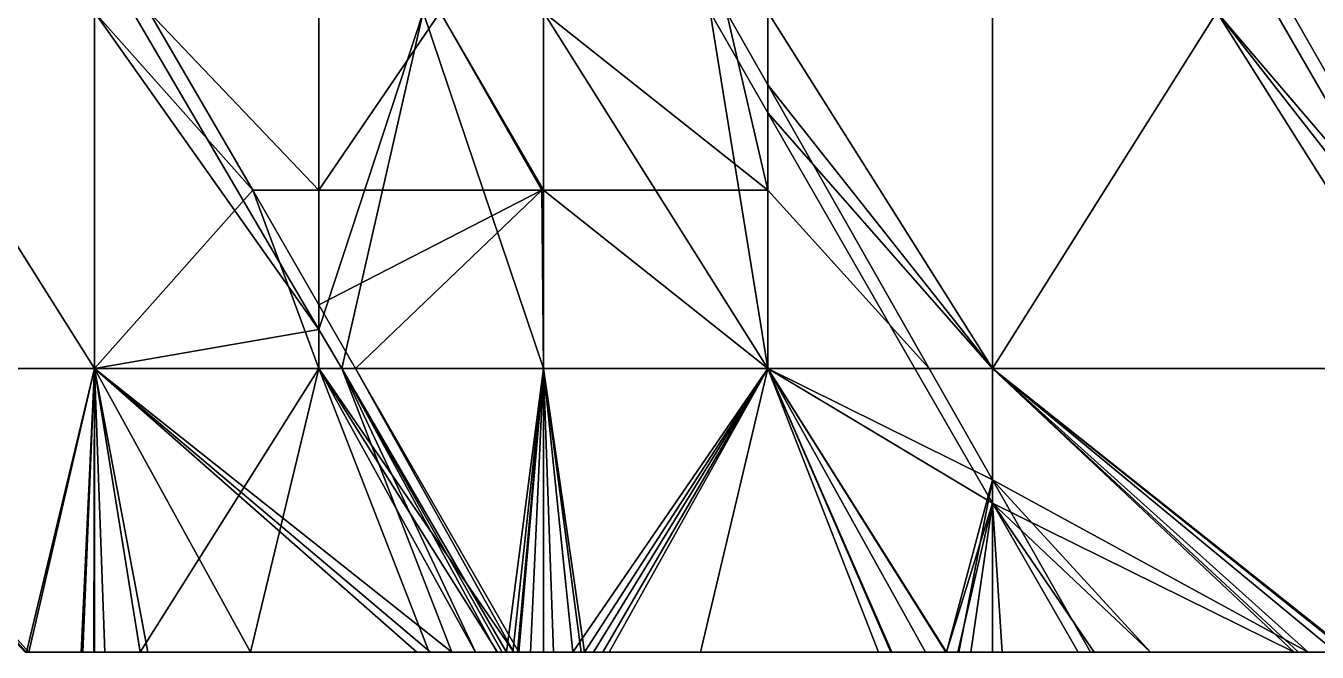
# Model space of a CAD drawing. Extents: x 376891 to 377036, y 6958800 to 6959083.
# Drawn here: x 376971.32 to 376994.33, y 6958800.47 to 6958811.63 of the extents above; entities that cross this region are included whole.
import ezdxf

# ---------------------------------------------------------------- set-up
doc = ezdxf.new("R2010")
doc.units = 0
doc.layers.add('FM2', color=7, linetype='CONTINUOUS')

msp = doc.modelspace()

# ---------------------------------------------------------------- linework, layer by layer
at = {"layer": 'FM2'}
for points in [[(376968.548, 6958811.875, 268.78), (376972.548, 6958805.526, 268.898), (376966.6, 6958805.526, 266.009)], [(376966.832, 6958805.526, 266.009), (376972.548, 6958805.526, 268.779), (376968.548, 6958811.875, 268.643)], [(376972.548, 6958805.526, 268.779), (376972.548, 6958811.875, 270.575), (376968.548, 6958811.875, 268.643)], [(376968.548, 6958811.875, 268.78), (376972.548, 6958811.875, 270.716), (376972.548, 6958805.526, 268.898)], [(376972.548, 6958811.875, 270.575), (376972.548, 6958805.526, 268.779), (376975.369, 6958808.701, 271.049)], [(376975.369, 6958808.701, 271.049), (376973.525, 6958811.875, 271.049), (376972.548, 6958811.875, 270.575)], [(376976.548, 6958806.224, 271.049), (376972.548, 6958805.526, 268.898), (376972.548, 6958811.875, 270.716)], [(376972.548, 6958811.875, 270.716), (376973.233, 6958811.875, 271.049), (376976.548, 6958806.224, 271.049)], [(376973.233, 6958811.875, 271.049), (376976.548, 6958811.875, 272.659), (376976.548, 6958806.224, 271.049)], [(376976.548, 6958808.701, 271.622), (376976.548, 6958811.875, 272.515), (376973.525, 6958811.875, 271.049)], [(376973.525, 6958811.875, 271.049), (376975.369, 6958808.701, 271.049), (376976.548, 6958808.701, 271.622)], [(376978.706, 6958811.875, 273.568), (376976.548, 6958811.875, 272.515), (376976.548, 6958808.701, 271.622)], [(376976.548, 6958808.701, 271.622), (376980.522, 6958808.701, 273.568), (376978.706, 6958811.875, 273.568)], [(376978.406, 6958811.875, 273.568), (376976.954, 6958805.526, 271.049), (376976.548, 6958806.224, 271.049)], [(376976.548, 6958806.224, 271.049), (376976.548, 6958811.875, 272.659), (376978.406, 6958811.875, 273.568)], [(376978.406, 6958811.875, 273.568), (376980.548, 6958805.526, 272.812), (376976.954, 6958805.526, 271.049)], [(376978.406, 6958811.875, 273.568), (376980.548, 6958811.875, 274.618), (376980.548, 6958805.526, 272.812)], [(376980.548, 6958808.701, 273.581), (376980.548, 6958811.875, 274.472), (376978.706, 6958811.875, 273.568)], [(376978.706, 6958811.875, 273.568), (376980.522, 6958808.701, 273.568), (376980.548, 6958808.701, 273.581)], [(376980.548, 6958811.875, 274.472), (376980.548, 6958808.701, 273.581), (376984.548, 6958808.701, 275.558)], [(376984.548, 6958808.701, 275.558), (376983.812, 6958811.875, 276.088), (376980.548, 6958811.875, 274.472)], [(376984.548, 6958805.526, 274.787), (376980.548, 6958805.526, 272.812), (376980.548, 6958811.875, 274.618)], [(376980.548, 6958811.875, 274.618), (376983.517, 6958811.875, 276.088), (376984.548, 6958805.526, 274.787)], [(376983.517, 6958811.875, 276.088), (376984.548, 6958811.875, 276.6), (376984.548, 6958810.084, 276.088)], [(376983.517, 6958811.875, 276.088), (376984.548, 6958810.084, 276.088), (376984.548, 6958805.526, 274.787)], [(376984.548, 6958808.701, 275.558), (376984.548, 6958810.581, 276.088), (376983.812, 6958811.875, 276.088)], [(376984.548, 6958810.581, 276.088), (376984.548, 6958811.875, 276.454), (376983.812, 6958811.875, 276.088)], [(376988.548, 6958805.526, 276.65), (376988.548, 6958811.875, 278.454), (376984.548, 6958811.875, 276.454)], [(376988.548, 6958805.526, 276.65), (376984.548, 6958811.875, 276.454), (376984.548, 6958810.581, 276.088)], [(376984.548, 6958811.875, 276.6), (376988.548, 6958811.875, 278.599), (376988.548, 6958805.526, 276.775)], [(376984.548, 6958810.084, 276.088), (376984.548, 6958811.875, 276.6), (376988.548, 6958805.526, 276.775)], [(376988.548, 6958805.526, 276.65), (376996.548, 6958805.526, 280.65), (376992.548, 6958811.875, 280.461)], [(376992.548, 6958811.875, 280.461), (376988.548, 6958811.875, 278.454), (376988.548, 6958805.526, 276.65)], [(376992.548, 6958811.875, 280.605), (376996.548, 6958805.526, 280.772), (376988.548, 6958805.526, 276.775)], [(376988.548, 6958805.526, 276.775), (376988.548, 6958811.875, 278.599), (376992.548, 6958811.875, 280.605)], [(376996.548, 6958807.194, 281.128), (376993.876, 6958811.875, 281.128), (376992.548, 6958811.875, 280.461)], [(376996.548, 6958805.526, 280.65), (376996.548, 6958807.194, 281.128), (376992.548, 6958811.875, 280.461)], [(376992.548, 6958811.875, 280.605), (376993.591, 6958811.875, 281.128), (376996.548, 6958806.755, 281.128)], [(376992.548, 6958811.875, 280.605), (376996.548, 6958806.755, 281.128), (376996.548, 6958805.526, 280.772)], [(376993.591, 6958811.875, 281.128), (376996.548, 6958811.875, 282.613), (376996.548, 6958806.755, 281.128)], [(376996.548, 6958807.194, 281.128), (376996.548, 6958811.875, 282.471), (376993.876, 6958811.875, 281.128)], [(376987.418, 6958805.526, 276.088), (376984.548, 6958810.581, 276.088), (376984.548, 6958808.701, 275.558)], [(376984.548, 6958810.581, 276.088), (376987.418, 6958805.526, 276.088), (376988.548, 6958805.526, 276.65)], [(376988.548, 6958805.526, 276.775), (376987.168, 6958805.526, 276.088), (376984.548, 6958810.084, 276.088)], [(376984.548, 6958805.526, 274.787), (376984.548, 6958810.084, 276.088), (376987.168, 6958805.526, 276.088)], [(376972.548, 6958805.526, 268.779), (376976.548, 6958805.526, 270.728), (376975.369, 6958808.701, 271.049)], [(376976.548, 6958806.663, 271.049), (376976.548, 6958808.701, 271.622), (376975.369, 6958808.701, 271.049)], [(376976.548, 6958805.526, 270.728), (376976.548, 6958806.663, 271.049), (376975.369, 6958808.701, 271.049)], [(376976.548, 6958806.663, 271.049), (376977.202, 6958805.526, 271.049), (376980.522, 6958808.701, 273.568)], [(376980.522, 6958808.701, 273.568), (376976.548, 6958808.701, 271.622), (376976.548, 6958806.663, 271.049)], [(376977.202, 6958805.526, 271.049), (376980.548, 6958805.526, 272.689), (376980.522, 6958808.701, 273.568)], [(376980.548, 6958805.526, 272.689), (376980.548, 6958808.701, 273.581), (376980.522, 6958808.701, 273.568)], [(376984.548, 6958805.526, 274.663), (376984.548, 6958808.701, 275.558), (376980.548, 6958808.701, 273.581)], [(376980.548, 6958808.701, 273.581), (376980.548, 6958805.526, 272.689), (376984.548, 6958805.526, 274.663)], [(376984.548, 6958808.701, 275.558), (376984.548, 6958805.526, 274.663), (376987.418, 6958805.526, 276.088)], [(376977.202, 6958805.526, 271.049), (376976.548, 6958806.663, 271.049), (376976.548, 6958805.526, 270.728)], [(376976.548, 6958806.224, 271.049), (376976.954, 6958805.526, 271.049), (376972.548, 6958805.526, 268.898)], [(376966.6, 6958805.526, 266.009), (376971.334, 6958800.472, 266.862), (376971.316, 6958800.472, 266.853)], [(376972.548, 6958805.526, 268.898), (376971.334, 6958800.472, 266.862), (376966.6, 6958805.526, 266.009)], [(376966.832, 6958805.526, 266.009), (376971.316, 6958800.472, 266.752), (376971.381, 6958800.472, 266.784)], [(376971.381, 6958800.472, 266.784), (376972.548, 6958805.526, 268.779), (376966.832, 6958805.526, 266.009)], [(376972.548, 6958805.526, 268.898), (376971.379, 6958800.472, 266.884), (376971.334, 6958800.472, 266.862)], [(376972.548, 6958805.526, 268.898), (376972.311, 6958800.472, 267.337), (376971.379, 6958800.472, 266.884)], [(376971.381, 6958800.472, 266.784), (376972.341, 6958800.472, 267.249), (376972.548, 6958805.526, 268.779)], [(376972.548, 6958805.526, 268.898), (376972.535, 6958800.472, 267.445), (376972.311, 6958800.472, 267.337)], [(376972.341, 6958800.472, 267.249), (376972.548, 6958800.472, 267.349), (376972.548, 6958805.526, 268.779)], [(376972.548, 6958805.526, 268.898), (376972.548, 6958800.472, 267.451), (376972.535, 6958800.472, 267.445)], [(376973.364, 6958800.472, 267.747), (376972.548, 6958805.526, 268.779), (376972.548, 6958800.472, 267.349)], [(376976.548, 6958805.526, 270.728), (376972.548, 6958805.526, 268.779), (376973.364, 6958800.472, 267.747)], [(376972.548, 6958800.472, 267.451), (376972.548, 6958805.526, 268.898), (376972.73, 6958800.472, 267.541)], [(376972.73, 6958800.472, 267.541), (376972.548, 6958805.526, 268.898), (376973.496, 6958800.472, 267.916)], [(376973.496, 6958800.472, 267.916), (376972.548, 6958805.526, 268.898), (376975.326, 6958800.472, 268.813)], [(376975.326, 6958800.472, 268.813), (376972.548, 6958805.526, 268.898), (376978.292, 6958800.472, 270.267)], [(376978.292, 6958800.472, 270.267), (376972.548, 6958805.526, 268.898), (376978.536, 6958800.472, 270.386)], [(376978.536, 6958800.472, 270.386), (376972.548, 6958805.526, 268.898), (376978.915, 6958800.472, 270.572)], [(376972.548, 6958805.526, 268.898), (376976.954, 6958805.526, 271.049), (376978.915, 6958800.472, 270.572)], [(376976.548, 6958805.526, 270.728), (376973.364, 6958800.472, 267.747), (376975.326, 6958800.472, 268.708)], [(376976.548, 6958805.526, 270.728), (376975.326, 6958800.472, 268.708), (376978.512, 6958800.472, 270.267)], [(376976.548, 6958805.526, 270.728), (376978.512, 6958800.472, 270.267), (376979.336, 6958800.472, 270.671)], [(376976.548, 6958805.526, 270.728), (376979.336, 6958800.472, 270.671), (376979.731, 6958800.472, 270.864)], [(376977.202, 6958805.526, 271.049), (376976.548, 6958805.526, 270.728), (376980.022, 6958800.472, 271.006)], [(376976.548, 6958805.526, 270.728), (376979.731, 6958800.472, 270.864), (376980.022, 6958800.472, 271.006)], [(376978.915, 6958800.472, 270.572), (376976.954, 6958805.526, 271.049), (376979.336, 6958800.472, 270.778)], [(376979.336, 6958800.472, 270.778), (376976.954, 6958805.526, 271.049), (376979.72, 6958800.472, 270.965)], [(376979.72, 6958800.472, 270.965), (376976.954, 6958805.526, 271.049), (376979.814, 6958800.472, 271.011)], [(376976.954, 6958805.526, 271.049), (376980.548, 6958805.526, 272.812), (376979.89, 6958800.472, 271.049)], [(376976.954, 6958805.526, 271.049), (376979.89, 6958800.472, 271.049), (376979.814, 6958800.472, 271.011)], [(376977.202, 6958805.526, 271.049), (376980.022, 6958800.472, 271.006), (376980.108, 6958800.472, 271.049)], [(376980.548, 6958805.526, 272.689), (376977.202, 6958805.526, 271.049), (376980.108, 6958800.472, 271.049)], [(376979.89, 6958800.472, 271.049), (376980.548, 6958805.526, 272.812), (376980.002, 6958800.472, 271.103)], [(376980.002, 6958800.472, 271.103), (376980.548, 6958805.526, 272.812), (376980.085, 6958800.472, 271.144)], [(376980.085, 6958800.472, 271.144), (376980.548, 6958805.526, 272.812), (376980.087, 6958800.472, 271.145)], [(376980.087, 6958800.472, 271.145), (376980.548, 6958805.526, 272.812), (376980.315, 6958800.472, 271.257)], [(376980.548, 6958805.526, 272.689), (376980.108, 6958800.472, 271.049), (376980.11, 6958800.472, 271.049)], [(376980.548, 6958805.526, 272.689), (376980.11, 6958800.472, 271.049), (376980.548, 6958800.472, 271.264)], [(376980.315, 6958800.472, 271.257), (376980.548, 6958805.526, 272.812), (376980.548, 6958800.472, 271.371)], [(376981.074, 6958800.472, 271.524), (376980.548, 6958805.526, 272.689), (376980.548, 6958800.472, 271.264)], [(376984.548, 6958805.526, 274.663), (376980.548, 6958805.526, 272.689), (376981.074, 6958800.472, 271.524)], [(376980.548, 6958800.472, 271.371), (376980.548, 6958805.526, 272.812), (376980.726, 6958800.472, 271.459)], [(376980.726, 6958800.472, 271.459), (376980.548, 6958805.526, 272.812), (376981.219, 6958800.472, 271.703)], [(376981.219, 6958800.472, 271.703), (376980.548, 6958805.526, 272.812), (376981.28, 6958800.472, 271.733)], [(376981.28, 6958800.472, 271.733), (376980.548, 6958805.526, 272.812), (376984.548, 6958805.526, 274.787)], [(376981.606, 6958800.472, 271.787), (376984.548, 6958805.526, 274.663), (376981.074, 6958800.472, 271.524)], [(376984.548, 6958805.526, 274.787), (376981.44, 6958800.472, 271.812), (376981.28, 6958800.472, 271.733)], [(376981.44, 6958800.472, 271.812), (376984.548, 6958805.526, 274.787), (376981.717, 6958800.472, 271.949)], [(376984.548, 6958805.526, 274.663), (376981.606, 6958800.472, 271.787), (376983.346, 6958800.472, 272.646)], [(376981.717, 6958800.472, 271.949), (376984.548, 6958805.526, 274.787), (376983.346, 6958800.472, 272.754)], [(376984.548, 6958805.526, 274.663), (376983.346, 6958800.472, 272.646), (376986.735, 6958800.472, 274.321)], [(376983.346, 6958800.472, 272.754), (376984.548, 6958805.526, 274.787), (376986.516, 6958800.472, 274.321)], [(376984.548, 6958805.526, 274.663), (376986.735, 6958800.472, 274.321), (376987.355, 6958800.472, 274.628)], [(376984.548, 6958805.526, 274.663), (376987.355, 6958800.472, 274.628), (376987.731, 6958800.472, 274.814)], [(376984.548, 6958805.526, 274.663), (376987.731, 6958800.472, 274.814), (376988.548, 6958803.543, 276.088)], [(376988.548, 6958803.543, 276.088), (376987.418, 6958805.526, 276.088), (376984.548, 6958805.526, 274.663)], [(376986.516, 6958800.472, 274.321), (376984.548, 6958805.526, 274.787), (376986.753, 6958800.472, 274.438)], [(376986.753, 6958800.472, 274.438), (376984.548, 6958805.526, 274.787), (376987.355, 6958800.472, 274.736)], [(376987.355, 6958800.472, 274.736), (376984.548, 6958805.526, 274.787), (376987.72, 6958800.472, 274.917)], [(376987.72, 6958800.472, 274.917), (376984.548, 6958805.526, 274.787), (376987.731, 6958800.472, 274.922)], [(376984.548, 6958805.526, 274.787), (376988.548, 6958803.13, 276.088), (376987.731, 6958800.472, 274.922)], [(376984.548, 6958805.526, 274.787), (376987.168, 6958805.526, 276.088), (376988.548, 6958803.13, 276.088)], [(376987.168, 6958805.526, 276.088), (376988.548, 6958805.526, 276.775), (376988.548, 6958803.13, 276.088)], [(376988.548, 6958803.543, 276.088), (376988.548, 6958805.526, 276.65), (376987.418, 6958805.526, 276.088)], [(376988.548, 6958805.526, 276.65), (376994.173, 6958800.472, 278.022), (376994.883, 6958800.472, 278.375)], [(376988.548, 6958805.526, 276.65), (376994.883, 6958800.472, 278.375), (376994.915, 6958800.472, 278.391)], [(376988.548, 6958805.526, 276.65), (376988.548, 6958803.543, 276.088), (376994.173, 6958800.472, 278.022)], [(376996.548, 6958805.526, 280.65), (376988.548, 6958805.526, 276.65), (376994.915, 6958800.472, 278.391)], [(376994.897, 6958800.472, 278.49), (376988.548, 6958805.526, 276.775), (376994.915, 6958800.472, 278.499)], [(376993.925, 6958800.472, 278.006), (376988.548, 6958805.526, 276.775), (376994.001, 6958800.472, 278.043)], [(376988.548, 6958803.13, 276.088), (376988.548, 6958805.526, 276.775), (376993.925, 6958800.472, 278.006)], [(376994.001, 6958800.472, 278.043), (376988.548, 6958805.526, 276.775), (376994.667, 6958800.472, 278.375)], [(376994.667, 6958800.472, 278.375), (376988.548, 6958805.526, 276.775), (376994.897, 6958800.472, 278.49)], [(376988.548, 6958805.526, 276.775), (376996.548, 6958805.526, 280.772), (376994.915, 6958800.472, 278.499)], [(376987.95, 6958800.472, 274.922), (376988.548, 6958803.543, 276.088), (376987.731, 6958800.472, 274.814)], [(376987.95, 6958800.472, 274.922), (376988.548, 6958800.472, 275.219), (376988.548, 6958803.543, 276.088)], [(376988.548, 6958803.543, 276.088), (376988.548, 6958800.472, 275.219), (376990.295, 6958800.472, 276.088)], [(376988.548, 6958803.543, 276.088), (376990.295, 6958800.472, 276.088), (376991.365, 6958800.472, 276.622)], [(376988.548, 6958803.543, 276.088), (376991.365, 6958800.472, 276.622), (376994.173, 6958800.472, 278.022)], [(376987.731, 6958800.472, 274.922), (376988.548, 6958803.13, 276.088), (376987.933, 6958800.472, 275.022)], [(376987.933, 6958800.472, 275.022), (376988.548, 6958803.13, 276.088), (376988.161, 6958800.472, 275.135)], [(376988.161, 6958800.472, 275.135), (376988.548, 6958803.13, 276.088), (376988.548, 6958800.472, 275.328)], [(376988.548, 6958803.13, 276.088), (376988.722, 6958800.472, 275.414), (376988.548, 6958800.472, 275.328)], [(376988.548, 6958803.13, 276.088), (376990.077, 6958800.472, 276.088), (376988.722, 6958800.472, 275.414)], [(376990.077, 6958800.472, 276.088), (376988.548, 6958803.13, 276.088), (376990.361, 6958800.472, 276.23)], [(376990.361, 6958800.472, 276.23), (376988.548, 6958803.13, 276.088), (376991.365, 6958800.472, 276.73)], [(376991.365, 6958800.472, 276.73), (376988.548, 6958803.13, 276.088), (376993.925, 6958800.472, 278.006)], [(376971.316, 6958800.472, 266.853), (376971.334, 6958800.472, 266.862), (376971.381, 6958800.472, 266.784)], [(376971.316, 6958800.472, 266.752), (376971.316, 6958800.472, 266.853), (376971.381, 6958800.472, 266.784)], [(376971.334, 6958800.472, 266.862), (376971.379, 6958800.472, 266.884), (376971.381, 6958800.472, 266.784)], [(376971.379, 6958800.472, 266.884), (376972.311, 6958800.472, 267.337), (376972.341, 6958800.472, 267.249)], [(376971.381, 6958800.472, 266.784), (376971.379, 6958800.472, 266.884), (376972.341, 6958800.472, 267.249)], [(376972.311, 6958800.472, 267.337), (376972.535, 6958800.472, 267.445), (376972.341, 6958800.472, 267.249)], [(376972.341, 6958800.472, 267.249), (376972.535, 6958800.472, 267.445), (376972.548, 6958800.472, 267.349)], [(376972.548, 6958800.472, 267.451), (376972.548, 6958800.472, 267.349), (376972.535, 6958800.472, 267.445)], [(376972.548, 6958800.472, 267.451), (376972.73, 6958800.472, 267.541), (376972.548, 6958800.472, 267.349)], [(376972.548, 6958800.472, 267.349), (376972.73, 6958800.472, 267.541), (376973.364, 6958800.472, 267.747)], [(376972.73, 6958800.472, 267.541), (376973.496, 6958800.472, 267.916), (376973.364, 6958800.472, 267.747)], [(376973.364, 6958800.472, 267.747), (376973.496, 6958800.472, 267.916), (376975.326, 6958800.472, 268.708)], [(376973.496, 6958800.472, 267.916), (376975.326, 6958800.472, 268.813), (376975.326, 6958800.472, 268.708)], [(376975.326, 6958800.472, 268.708), (376975.326, 6958800.472, 268.813), (376978.292, 6958800.472, 270.267)], [(376975.326, 6958800.472, 268.708), (376978.292, 6958800.472, 270.267), (376978.512, 6958800.472, 270.267)], [(376978.292, 6958800.472, 270.267), (376978.536, 6958800.472, 270.386), (376978.512, 6958800.472, 270.267)], [(376978.512, 6958800.472, 270.267), (376978.536, 6958800.472, 270.386), (376978.915, 6958800.472, 270.572)], [(376978.512, 6958800.472, 270.267), (376978.915, 6958800.472, 270.572), (376979.336, 6958800.472, 270.671)], [(376978.915, 6958800.472, 270.572), (376979.336, 6958800.472, 270.778), (376979.336, 6958800.472, 270.671)], [(376979.336, 6958800.472, 270.778), (376979.72, 6958800.472, 270.965), (376979.731, 6958800.472, 270.864)], [(376979.336, 6958800.472, 270.671), (376979.336, 6958800.472, 270.778), (376979.731, 6958800.472, 270.864)], [(376979.731, 6958800.472, 270.864), (376979.72, 6958800.472, 270.965), (376979.814, 6958800.472, 271.011)], [(376979.731, 6958800.472, 270.864), (376979.814, 6958800.472, 271.011), (376980.022, 6958800.472, 271.006)], [(376979.814, 6958800.472, 271.011), (376979.89, 6958800.472, 271.049), (376980.022, 6958800.472, 271.006)], [(376979.89, 6958800.472, 271.049), (376980.002, 6958800.472, 271.103), (376980.022, 6958800.472, 271.006)], [(376980.085, 6958800.472, 271.144), (376980.108, 6958800.472, 271.049), (376980.002, 6958800.472, 271.103)], [(376980.022, 6958800.472, 271.006), (376980.002, 6958800.472, 271.103), (376980.108, 6958800.472, 271.049)], [(376980.085, 6958800.472, 271.144), (376980.087, 6958800.472, 271.145), (376980.11, 6958800.472, 271.049)], [(376980.108, 6958800.472, 271.049), (376980.085, 6958800.472, 271.144), (376980.11, 6958800.472, 271.049)], [(376980.087, 6958800.472, 271.145), (376980.315, 6958800.472, 271.257), (376980.11, 6958800.472, 271.049)], [(376980.11, 6958800.472, 271.049), (376980.315, 6958800.472, 271.257), (376980.548, 6958800.472, 271.264)], [(376980.315, 6958800.472, 271.257), (376980.548, 6958800.472, 271.371), (376980.548, 6958800.472, 271.264)], [(376980.548, 6958800.472, 271.371), (376980.726, 6958800.472, 271.459), (376980.548, 6958800.472, 271.264)], [(376980.548, 6958800.472, 271.264), (376980.726, 6958800.472, 271.459), (376981.074, 6958800.472, 271.524)], [(376980.726, 6958800.472, 271.459), (376981.219, 6958800.472, 271.703), (376981.074, 6958800.472, 271.524)], [(376981.074, 6958800.472, 271.524), (376981.219, 6958800.472, 271.703), (376981.28, 6958800.472, 271.733)], [(376981.074, 6958800.472, 271.524), (376981.28, 6958800.472, 271.733), (376981.606, 6958800.472, 271.787)], [(376981.28, 6958800.472, 271.733), (376981.44, 6958800.472, 271.812), (376981.606, 6958800.472, 271.787)], [(376981.44, 6958800.472, 271.812), (376981.717, 6958800.472, 271.949), (376981.606, 6958800.472, 271.787)], [(376981.606, 6958800.472, 271.787), (376981.717, 6958800.472, 271.949), (376983.346, 6958800.472, 272.646)], [(376981.717, 6958800.472, 271.949), (376983.346, 6958800.472, 272.754), (376983.346, 6958800.472, 272.646)], [(376983.346, 6958800.472, 272.646), (376983.346, 6958800.472, 272.754), (376986.516, 6958800.472, 274.321)], [(376983.346, 6958800.472, 272.646), (376986.516, 6958800.472, 274.321), (376986.735, 6958800.472, 274.321)], [(376986.516, 6958800.472, 274.321), (376986.753, 6958800.472, 274.438), (376986.735, 6958800.472, 274.321)], [(376986.735, 6958800.472, 274.321), (376986.753, 6958800.472, 274.438), (376987.355, 6958800.472, 274.628)], [(376986.753, 6958800.472, 274.438), (376987.355, 6958800.472, 274.736), (376987.355, 6958800.472, 274.628)], [(376987.355, 6958800.472, 274.736), (376987.72, 6958800.472, 274.917), (376987.731, 6958800.472, 274.814)], [(376987.355, 6958800.472, 274.628), (376987.355, 6958800.472, 274.736), (376987.731, 6958800.472, 274.814)], [(376987.731, 6958800.472, 274.814), (376987.72, 6958800.472, 274.917), (376987.731, 6958800.472, 274.922)], [(376987.731, 6958800.472, 274.814), (376987.731, 6958800.472, 274.922), (376987.95, 6958800.472, 274.922)], [(376987.731, 6958800.472, 274.922), (376987.933, 6958800.472, 275.022), (376987.95, 6958800.472, 274.922)], [(376987.933, 6958800.472, 275.022), (376988.161, 6958800.472, 275.135), (376987.95, 6958800.472, 274.922)], [(376987.95, 6958800.472, 274.922), (376988.161, 6958800.472, 275.135), (376988.548, 6958800.472, 275.219)], [(376988.161, 6958800.472, 275.135), (376988.548, 6958800.472, 275.328), (376988.548, 6958800.472, 275.219)], [(376988.548, 6958800.472, 275.328), (376988.722, 6958800.472, 275.414), (376988.548, 6958800.472, 275.219)], [(376988.548, 6958800.472, 275.219), (376988.722, 6958800.472, 275.414), (376990.295, 6958800.472, 276.088)], [(376988.722, 6958800.472, 275.414), (376990.077, 6958800.472, 276.088), (376990.295, 6958800.472, 276.088)], [(376990.077, 6958800.472, 276.088), (376990.361, 6958800.472, 276.23), (376990.295, 6958800.472, 276.088)], [(376990.295, 6958800.472, 276.088), (376990.361, 6958800.472, 276.23), (376991.365, 6958800.472, 276.622)], [(376990.361, 6958800.472, 276.23), (376991.365, 6958800.472, 276.73), (376991.365, 6958800.472, 276.622)], [(376991.365, 6958800.472, 276.622), (376991.365, 6958800.472, 276.73), (376993.925, 6958800.472, 278.006)], [(376991.365, 6958800.472, 276.622), (376993.925, 6958800.472, 278.006), (376994.173, 6958800.472, 278.022)], [(376993.925, 6958800.472, 278.006), (376994.001, 6958800.472, 278.043), (376994.173, 6958800.472, 278.022)], [(376994.173, 6958800.472, 278.022), (376994.001, 6958800.472, 278.043), (376994.667, 6958800.472, 278.375)], [(376994.667, 6958800.472, 278.375), (376994.883, 6958800.472, 278.375), (376994.173, 6958800.472, 278.022)]]:
    msp.add_3dface(points, dxfattribs=at)

doc.saveas('drawing.dxf')
